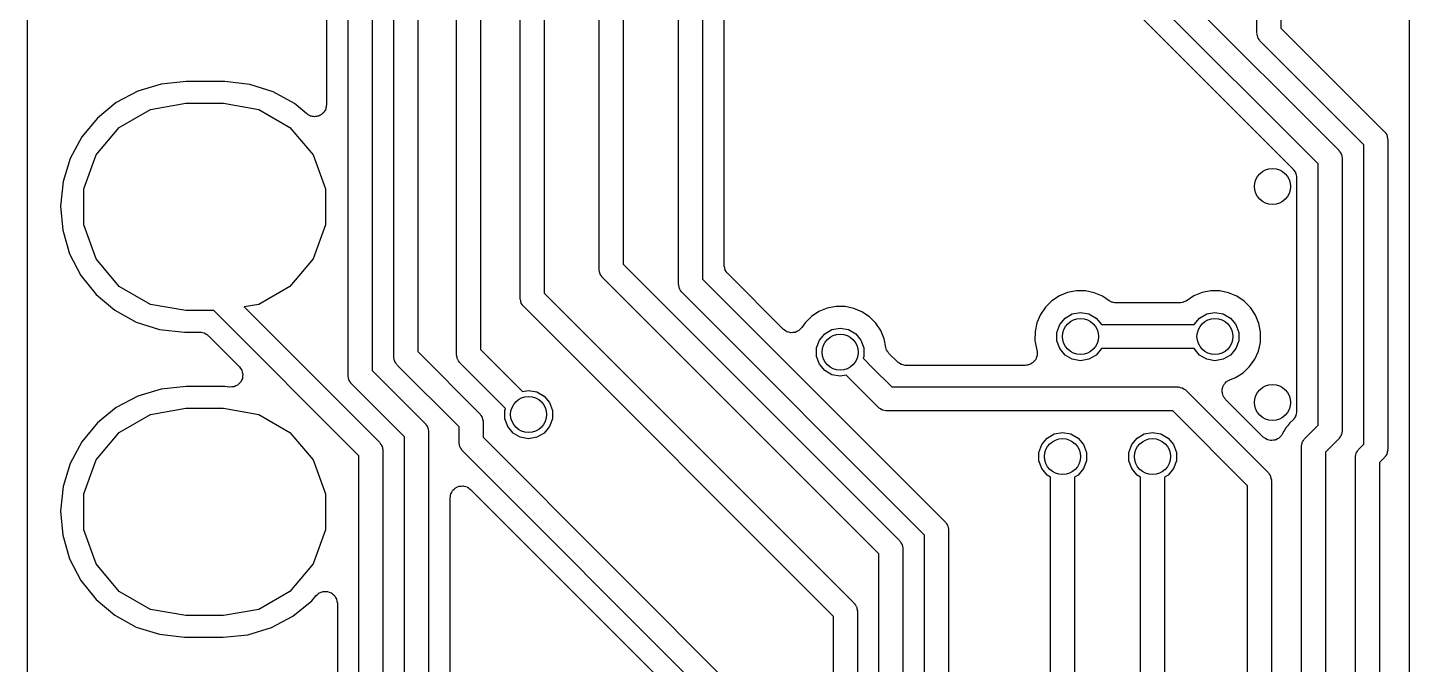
# Model space of a CAD drawing. Extents: x 125.1 to 143.2, y -145.5 to -100.1.
# Drawn here: x 125.08 to 136.59, y -112.98 to -107.68 of the extents above; entities that cross this region are included whole.
import ezdxf

# ---------------------------------------------------------------- set-up
doc = ezdxf.new("R2010")
doc.units = 0
doc.header["$MEASUREMENT"] = 0
doc.layers.add('BLACK', color=7, linetype='CONTINUOUS')

msp = doc.modelspace()

# ---------------------------------------------------------------- linework, layer by layer
at = {"layer": 'Black'}
for p, q in [((125.075, -114.061), (125.075, -100.175)), ((127.746, -110.574), (127.746, -102.006)), ((127.946, -102.048), (127.946, -110.532)), ((128.126, -110.416), (128.126, -102.164)), ((128.326, -102.205), (128.326, -110.375)), ((129.838, -109.688), (129.838, -102.529)), ((130.038, -102.488), (130.038, -109.646)), ((129.38, -103.72), (129.38, -109.889)), ((129.18, -109.93), (129.18, -103.761)), ((130.5, -109.813), (130.5, -103.95)), ((128.65, -110.4), (128.65, -104.071)), ((128.85, -104.071), (128.85, -110.359)), ((130.7, -103.991), (130.7, -109.771)), ((130.88, -109.655), (130.88, -106.037)), ((135.32, -107.722), (135.32, -106.169)), ((135.52, -106.169), (135.52, -107.681)), ((136.59, -108.455), (136.59, -106.169)), ((134.081, -106.779), (136.001, -108.699)), ((135.83, -108.811), (133.969, -106.95)), ((133.924, -107.159), (135.621, -108.856)), ((127.566, -107.481), (127.566, -108.32)), ((135.321, -107.727), (135.32, -107.722)), ((135.32, -107.731), (135.321, -107.727)), ((135.324, -107.744), (135.32, -107.731)), ((135.326, -107.756), (135.324, -107.744)), ((135.328, -107.76), (135.326, -107.756)), ((135.329, -107.764), (135.328, -107.76)), ((135.337, -107.775), (135.329, -107.764)), ((135.343, -107.786), (135.337, -107.775)), ((135.52, -107.681), (136.381, -108.541)), ((135.347, -107.789), (135.343, -107.786)), ((135.349, -107.793), (135.347, -107.789)), ((136.21, -108.654), (135.349, -107.793)), ((125.994, -108.206), (125.814, -108.301)), ((126.189, -108.147), (125.994, -108.206)), ((126.396, -108.126), (126.189, -108.147)), ((126.708, -108.126), (126.396, -108.126)), ((126.719, -108.126), (126.708, -108.126)), ((126.926, -108.15), (126.719, -108.126)), ((127.12, -108.211), (126.926, -108.15)), ((127.298, -108.309), (127.12, -108.211)), ((125.814, -108.301), (125.656, -108.43)), ((126.098, -108.358), (126.394, -108.306)), ((126.394, -108.306), (126.706, -108.306)), ((126.706, -108.306), (127.002, -108.358)), ((127.402, -108.396), (127.298, -108.309)), ((127.56, -108.354), (127.556, -108.362)), ((127.561, -108.345), (127.56, -108.354)), ((127.564, -108.337), (127.561, -108.345)), ((127.566, -108.32), (127.564, -108.328)), ((127.564, -108.328), (127.564, -108.337)), ((125.656, -108.43), (125.527, -108.587)), ((125.839, -108.508), (126.098, -108.358)), ((127.002, -108.358), (127.261, -108.508)), ((127.409, -108.401), (127.402, -108.396)), ((127.416, -108.406), (127.409, -108.401)), ((127.424, -108.409), (127.416, -108.406)), ((127.432, -108.414), (127.424, -108.409)), ((127.44, -108.415), (127.432, -108.414)), ((127.449, -108.418), (127.44, -108.415)), ((127.457, -108.418), (127.449, -108.418)), ((127.466, -108.42), (127.457, -108.418)), ((127.475, -108.418), (127.466, -108.42)), ((127.483, -108.418), (127.475, -108.418)), ((127.492, -108.415), (127.483, -108.418)), ((127.5, -108.414), (127.492, -108.415)), ((127.508, -108.409), (127.5, -108.414)), ((127.516, -108.406), (127.508, -108.409)), ((127.523, -108.401), (127.516, -108.406)), ((127.53, -108.396), (127.523, -108.401)), ((127.536, -108.39), (127.53, -108.396)), ((127.543, -108.384), (127.536, -108.39)), ((127.547, -108.376), (127.543, -108.384)), ((127.553, -108.37), (127.547, -108.376)), ((127.556, -108.362), (127.553, -108.37)), ((136.59, -111.345), (136.59, -108.455)), ((136.59, -108.455), (136.59, -108.455)), ((125.646, -108.738), (125.839, -108.508)), ((127.261, -108.508), (127.454, -108.738)), ((136.381, -108.541), (136.383, -108.545)), ((136.383, -108.545), (136.387, -108.548)), ((136.387, -108.548), (136.393, -108.559)), ((136.393, -108.559), (136.401, -108.57)), ((136.401, -108.57), (136.402, -108.574)), ((136.402, -108.574), (136.404, -108.578)), ((136.404, -108.578), (136.406, -108.591)), ((125.527, -108.587), (125.43, -108.766)), ((136.001, -108.699), (136.003, -108.702)), ((136.21, -111.146), (136.21, -108.654)), ((136.406, -108.591), (136.41, -108.603)), ((136.41, -108.603), (136.409, -108.608)), ((136.409, -108.608), (136.41, -108.612)), ((136.41, -108.612), (136.41, -111.188)), ((125.43, -108.766), (125.37, -108.96)), ((125.543, -109.02), (125.646, -108.738)), ((127.454, -108.738), (127.557, -109.02)), ((135.83, -110.989), (135.83, -108.811)), ((136.003, -108.702), (136.007, -108.705)), ((136.007, -108.705), (136.013, -108.717)), ((136.013, -108.717), (136.021, -108.727)), ((136.021, -108.727), (136.022, -108.732)), ((136.022, -108.732), (136.024, -108.735)), ((136.024, -108.735), (136.026, -108.748)), ((136.026, -108.748), (136.03, -108.761)), ((136.03, -108.761), (136.029, -108.765)), ((136.029, -108.765), (136.03, -108.77)), ((136.03, -108.77), (136.03, -111.03)), ((135.621, -108.856), (135.623, -108.86)), ((135.623, -108.86), (135.627, -108.863)), ((135.627, -108.863), (135.633, -108.874)), ((135.633, -108.874), (135.641, -108.885)), ((135.641, -108.885), (135.642, -108.889)), ((135.642, -108.889), (135.644, -108.893)), ((135.644, -108.893), (135.646, -108.906)), ((135.646, -108.906), (135.65, -108.918)), ((135.65, -108.918), (135.649, -108.923)), ((135.649, -108.923), (135.65, -108.927)), ((135.65, -108.927), (135.65, -110.873)), ((125.37, -108.96), (125.348, -109.163)), ((125.543, -109.32), (125.543, -109.02)), ((127.557, -109.02), (127.557, -109.32)), ((125.348, -109.163), (125.367, -109.365)), ((125.367, -109.365), (125.424, -109.561)), ((125.646, -109.602), (125.543, -109.32)), ((127.557, -109.32), (127.454, -109.602)), ((125.424, -109.561), (125.518, -109.741)), ((125.839, -109.832), (125.646, -109.602)), ((127.454, -109.602), (127.261, -109.832)), ((129.839, -109.692), (129.838, -109.688)), ((129.838, -109.697), (129.839, -109.692)), ((129.842, -109.709), (129.838, -109.697)), ((129.844, -109.722), (129.842, -109.709)), ((129.846, -109.726), (129.844, -109.722)), ((129.847, -109.73), (129.846, -109.726)), ((129.855, -109.741), (129.847, -109.73)), ((130.038, -109.646), (132.341, -111.949)), ((130.881, -109.66), (130.88, -109.655)), ((130.88, -109.664), (130.881, -109.66)), ((130.884, -109.677), (130.88, -109.664)), ((130.886, -109.689), (130.884, -109.677)), ((130.888, -109.693), (130.886, -109.689)), ((130.889, -109.697), (130.888, -109.693)), ((130.897, -109.708), (130.889, -109.697)), ((130.903, -109.719), (130.897, -109.708)), ((130.907, -109.722), (130.903, -109.719)), ((130.909, -109.726), (130.907, -109.722)), ((131.373, -110.19), (130.909, -109.726)), ((125.518, -109.741), (125.646, -109.9)), ((126.098, -109.982), (125.839, -109.832)), ((127.261, -109.832), (127.002, -109.982)), ((129.861, -109.752), (129.855, -109.741)), ((129.865, -109.755), (129.861, -109.752)), ((129.867, -109.759), (129.865, -109.755)), ((132.17, -112.061), (129.867, -109.759)), ((130.501, -109.817), (130.5, -109.813)), ((130.5, -109.821), (130.501, -109.817)), ((130.504, -109.834), (130.5, -109.821)), ((130.506, -109.847), (130.504, -109.834)), ((130.508, -109.851), (130.506, -109.847)), ((130.509, -109.855), (130.508, -109.851)), ((130.7, -109.771), (132.721, -111.792)), ((125.646, -109.9), (125.802, -110.031)), ((129.181, -109.934), (129.18, -109.93)), ((129.18, -109.939), (129.181, -109.934)), ((129.184, -109.951), (129.18, -109.939)), ((129.186, -109.964), (129.184, -109.951)), ((129.188, -109.968), (129.186, -109.964)), ((129.189, -109.972), (129.188, -109.968)), ((129.38, -109.889), (131.961, -112.469)), ((130.517, -109.866), (130.509, -109.855)), ((130.523, -109.877), (130.517, -109.866)), ((130.527, -109.88), (130.523, -109.877)), ((130.529, -109.883), (130.527, -109.88)), ((132.55, -111.904), (130.529, -109.883)), ((133.611, -109.952), (133.557, -110.005)), ((133.673, -109.912), (133.611, -109.952)), ((133.742, -109.884), (133.673, -109.912)), ((133.815, -109.87), (133.742, -109.884)), ((133.89, -109.87), (133.815, -109.87)), ((133.963, -109.885), (133.89, -109.87)), ((134.032, -109.914), (133.963, -109.885)), ((134.089, -109.953), (134.032, -109.914)), ((134.1, -109.958), (134.089, -109.953)), ((134.111, -109.964), (134.1, -109.958)), ((134.116, -109.965), (134.111, -109.964)), ((134.121, -109.967), (134.116, -109.965)), ((134.133, -109.968), (134.121, -109.967)), ((134.145, -109.97), (134.133, -109.968)), ((134.685, -109.968), (134.674, -109.97)), ((134.697, -109.967), (134.685, -109.968)), ((134.702, -109.965), (134.697, -109.967)), ((134.708, -109.964), (134.702, -109.965)), ((134.718, -109.958), (134.708, -109.964)), ((134.729, -109.954), (134.718, -109.958)), ((134.793, -109.912), (134.729, -109.954)), ((134.862, -109.884), (134.793, -109.912)), ((134.935, -109.87), (134.862, -109.884)), ((135.01, -109.87), (134.935, -109.87)), ((135.083, -109.885), (135.01, -109.87)), ((135.152, -109.914), (135.083, -109.885)), ((135.213, -109.956), (135.152, -109.914)), ((135.266, -110.009), (135.213, -109.956)), ((125.802, -110.031), (125.98, -110.129)), ((126.394, -110.034), (126.098, -109.982)), ((126.627, -110.034), (126.394, -110.034)), ((127.836, -111.243), (126.627, -110.034)), ((127.002, -109.982), (126.879, -110.003)), ((126.879, -110.003), (128.007, -111.131)), ((129.197, -109.983), (129.189, -109.972)), ((129.203, -109.994), (129.197, -109.983)), ((129.207, -109.997), (129.203, -109.994)), ((129.209, -110.001), (129.207, -109.997)), ((131.79, -112.581), (129.209, -110.001)), ((131.607, -110.083), (131.554, -110.135)), ((131.67, -110.042), (131.607, -110.083)), ((131.739, -110.014), (131.67, -110.042)), ((131.812, -110), (131.739, -110.014)), ((131.887, -110.001), (131.812, -110)), ((131.96, -110.016), (131.887, -110.001)), ((132.028, -110.044), (131.96, -110.016)), ((132.09, -110.086), (132.028, -110.044)), ((133.515, -110.066), (133.486, -110.135)), ((133.557, -110.005), (133.515, -110.066)), ((133.721, -110.096), (133.781, -110.061)), ((133.781, -110.061), (133.85, -110.049)), ((133.85, -110.049), (133.919, -110.061)), ((133.919, -110.061), (133.979, -110.096)), ((134.674, -109.97), (134.145, -109.97)), ((134.841, -110.096), (134.901, -110.061)), ((134.901, -110.061), (134.97, -110.049)), ((134.97, -110.049), (135.039, -110.061)), ((135.039, -110.061), (135.099, -110.096)), ((135.307, -110.071), (135.266, -110.009)), ((135.336, -110.14), (135.307, -110.071)), ((125.98, -110.129), (126.174, -110.19)), ((126.174, -110.19), (126.381, -110.214)), ((131.374, -110.19), (131.373, -110.19)), ((131.388, -110.2), (131.374, -110.19)), ((131.374, -110.19), (131.374, -110.19)), ((131.514, -110.188), (131.502, -110.2)), ((131.526, -110.176), (131.514, -110.188)), ((131.554, -110.135), (131.526, -110.175)), ((131.526, -110.175), (131.526, -110.176)), ((131.526, -110.176), (131.526, -110.176)), ((131.718, -110.227), (131.778, -110.192)), ((131.778, -110.192), (131.847, -110.18)), ((131.847, -110.18), (131.915, -110.192)), ((131.915, -110.192), (131.976, -110.227)), ((132.143, -110.139), (132.09, -110.086)), ((132.184, -110.201), (132.143, -110.139)), ((133.486, -110.135), (133.471, -110.207)), ((133.652, -110.215), (133.676, -110.15)), ((133.676, -110.15), (133.721, -110.096)), ((133.979, -110.096), (134.024, -110.15)), ((134.024, -110.15), (134.024, -110.15)), ((134.024, -110.15), (134.796, -110.15)), ((134.796, -110.15), (134.841, -110.096)), ((134.796, -110.15), (134.796, -110.15)), ((135.099, -110.096), (135.144, -110.15)), ((135.144, -110.15), (135.168, -110.215)), ((135.35, -110.212), (135.336, -110.14)), ((126.381, -110.214), (126.392, -110.214)), ((126.392, -110.214), (126.511, -110.214)), ((126.511, -110.214), (126.515, -110.214)), ((126.515, -110.214), (126.52, -110.214)), ((126.52, -110.214), (126.532, -110.217)), ((126.532, -110.217), (126.545, -110.22)), ((126.545, -110.22), (126.549, -110.222)), ((126.549, -110.222), (126.553, -110.223)), ((126.553, -110.223), (126.564, -110.23)), ((126.564, -110.23), (126.575, -110.237)), ((126.575, -110.237), (126.578, -110.24)), ((126.578, -110.24), (126.582, -110.243)), ((126.582, -110.243), (126.84, -110.501)), ((131.402, -110.21), (131.388, -110.2)), ((131.419, -110.214), (131.402, -110.21)), ((131.402, -110.21), (131.402, -110.21)), ((131.402, -110.21), (131.402, -110.21)), ((131.435, -110.219), (131.419, -110.214)), ((131.436, -110.219), (131.435, -110.219)), ((131.453, -110.217), (131.436, -110.219)), ((131.436, -110.219), (131.436, -110.219)), ((131.47, -110.216), (131.453, -110.217)), ((131.471, -110.215), (131.47, -110.215)), ((131.47, -110.215), (131.47, -110.216)), ((131.486, -110.208), (131.471, -110.215)), ((131.501, -110.201), (131.486, -110.208)), ((131.502, -110.201), (131.501, -110.201)), ((131.502, -110.2), (131.502, -110.201)), ((131.649, -110.345), (131.673, -110.28)), ((131.673, -110.28), (131.718, -110.227)), ((131.976, -110.227), (132.02, -110.28)), ((132.02, -110.28), (132.044, -110.345)), ((132.212, -110.27), (132.184, -110.201)), ((132.226, -110.34), (132.212, -110.27)), ((133.471, -110.207), (133.469, -110.282)), ((133.469, -110.282), (133.485, -110.364)), ((133.652, -110.285), (133.652, -110.215)), ((133.676, -110.35), (133.652, -110.285)), ((135.168, -110.285), (135.144, -110.35)), ((135.168, -110.215), (135.168, -110.285)), ((135.332, -110.371), (135.349, -110.299)), ((135.349, -110.299), (135.35, -110.212)), ((128.127, -110.421), (128.126, -110.416)), ((128.126, -110.425), (128.127, -110.421)), ((128.13, -110.438), (128.126, -110.425)), ((128.326, -110.375), (128.841, -110.89)), ((128.651, -110.404), (128.65, -110.4)), ((128.65, -110.409), (128.651, -110.404)), ((128.654, -110.421), (128.65, -110.409)), ((128.656, -110.434), (128.654, -110.421)), ((128.85, -110.359), (129.2, -110.708)), ((131.649, -110.415), (131.649, -110.345)), ((131.673, -110.481), (131.649, -110.415)), ((132.044, -110.415), (132.039, -110.431)), ((132.044, -110.345), (132.044, -110.415)), ((132.23, -110.351), (132.226, -110.34)), ((132.233, -110.363), (132.23, -110.351)), ((132.237, -110.367), (132.233, -110.363)), ((132.239, -110.372), (132.237, -110.367)), ((132.246, -110.381), (132.239, -110.372)), ((132.253, -110.391), (132.246, -110.381)), ((132.323, -110.461), (132.253, -110.391)), ((133.484, -110.422), (133.479, -110.43)), ((133.485, -110.414), (133.484, -110.422)), ((133.485, -110.364), (133.488, -110.373)), ((133.488, -110.407), (133.485, -110.414)), ((133.488, -110.373), (133.488, -110.38)), ((133.488, -110.38), (133.489, -110.387)), ((133.489, -110.387), (133.488, -110.397)), ((133.488, -110.397), (133.488, -110.407)), ((133.721, -110.404), (133.676, -110.35)), ((133.781, -110.439), (133.721, -110.404)), ((133.979, -110.404), (133.919, -110.439)), ((134.024, -110.35), (133.979, -110.404)), ((134.796, -110.35), (134.024, -110.35)), ((134.024, -110.35), (134.024, -110.35)), ((134.841, -110.404), (134.796, -110.35)), ((134.796, -110.35), (134.796, -110.35)), ((134.901, -110.439), (134.841, -110.404)), ((135.099, -110.404), (135.039, -110.439)), ((135.144, -110.35), (135.099, -110.404)), ((135.302, -110.439), (135.332, -110.371)), ((126.84, -110.501), (126.84, -110.502)), ((126.84, -110.502), (126.841, -110.503)), ((126.841, -110.503), (126.85, -110.516)), ((126.85, -110.516), (126.859, -110.529)), ((126.859, -110.529), (126.86, -110.53)), ((126.86, -110.53), (126.86, -110.531)), ((126.86, -110.531), (126.864, -110.547)), ((127.946, -110.532), (128.387, -110.973)), ((128.132, -110.451), (128.13, -110.438)), ((128.134, -110.454), (128.132, -110.451)), ((128.135, -110.459), (128.134, -110.454)), ((128.143, -110.469), (128.135, -110.459)), ((128.149, -110.481), (128.143, -110.469)), ((128.153, -110.484), (128.149, -110.481)), ((128.155, -110.487), (128.153, -110.484)), ((128.67, -111.002), (128.155, -110.487)), ((128.658, -110.438), (128.656, -110.434)), ((128.659, -110.442), (128.658, -110.438)), ((128.667, -110.453), (128.659, -110.442)), ((128.673, -110.464), (128.667, -110.453)), ((128.677, -110.467), (128.673, -110.464)), ((128.679, -110.471), (128.677, -110.467)), ((129.058, -110.849), (128.679, -110.471)), ((131.718, -110.534), (131.673, -110.481)), ((131.778, -110.569), (131.718, -110.534)), ((132.039, -110.431), (132.117, -110.51)), ((132.117, -110.51), (132.117, -110.51)), ((132.117, -110.51), (132.278, -110.67)), ((132.327, -110.463), (132.323, -110.461)), ((132.329, -110.467), (132.327, -110.463)), ((132.341, -110.473), (132.329, -110.467)), ((132.351, -110.481), (132.341, -110.473)), ((132.356, -110.482), (132.351, -110.481)), ((132.359, -110.484), (132.356, -110.482)), ((132.372, -110.486), (132.359, -110.484)), ((132.385, -110.49), (132.372, -110.486)), ((132.389, -110.489), (132.385, -110.49)), ((132.394, -110.49), (132.389, -110.489)), ((133.389, -110.49), (132.394, -110.49)), ((133.399, -110.488), (133.389, -110.49)), ((133.409, -110.488), (133.399, -110.488)), ((133.416, -110.485), (133.409, -110.488)), ((133.423, -110.484), (133.416, -110.485)), ((133.432, -110.479), (133.423, -110.484)), ((133.442, -110.475), (133.432, -110.479)), ((133.447, -110.47), (133.442, -110.475)), ((133.453, -110.467), (133.447, -110.47)), ((133.46, -110.459), (133.453, -110.467)), ((133.468, -110.452), (133.46, -110.459)), ((133.471, -110.446), (133.468, -110.452)), ((133.476, -110.44), (133.471, -110.446)), ((133.479, -110.43), (133.476, -110.44)), ((133.85, -110.451), (133.781, -110.439)), ((133.919, -110.439), (133.85, -110.451)), ((134.97, -110.451), (134.901, -110.439)), ((135.039, -110.439), (134.97, -110.451)), ((135.205, -110.551), (135.259, -110.5)), ((135.259, -110.5), (135.302, -110.439)), ((126.824, -110.655), (126.809, -110.661)), ((126.825, -110.654), (126.824, -110.655)), ((126.826, -110.653), (126.825, -110.654)), ((126.838, -110.642), (126.826, -110.653)), ((126.849, -110.631), (126.838, -110.642)), ((126.85, -110.63), (126.849, -110.631)), ((126.851, -110.629), (126.85, -110.63)), ((126.858, -110.614), (126.851, -110.629)), ((126.865, -110.6), (126.858, -110.614)), ((126.864, -110.547), (126.868, -110.563)), ((126.867, -110.581), (126.865, -110.597)), ((126.865, -110.597), (126.865, -110.598)), ((126.865, -110.598), (126.865, -110.6)), ((126.869, -110.565), (126.867, -110.581)), ((126.868, -110.563), (126.868, -110.564)), ((126.868, -110.564), (126.869, -110.565)), ((127.747, -110.578), (127.746, -110.574)), ((127.746, -110.583), (127.747, -110.578)), ((127.75, -110.595), (127.746, -110.583)), ((127.752, -110.608), (127.75, -110.595)), ((127.754, -110.612), (127.752, -110.608)), ((127.755, -110.616), (127.754, -110.612)), ((127.763, -110.627), (127.755, -110.616)), ((127.769, -110.638), (127.763, -110.627)), ((127.773, -110.641), (127.769, -110.638)), ((127.775, -110.645), (127.773, -110.641)), ((128.216, -111.085), (127.775, -110.645)), ((131.847, -110.581), (131.778, -110.569)), ((131.897, -110.572), (131.847, -110.581)), ((131.976, -110.651), (131.897, -110.572)), ((132.166, -110.841), (131.976, -110.651)), ((131.976, -110.651), (131.976, -110.651)), ((135.038, -110.666), (135.042, -110.655)), ((135.042, -110.655), (135.046, -110.65)), ((135.046, -110.65), (135.048, -110.645)), ((135.048, -110.645), (135.056, -110.637)), ((135.056, -110.637), (135.064, -110.628)), ((135.064, -110.628), (135.069, -110.625)), ((135.069, -110.625), (135.072, -110.621)), ((135.072, -110.621), (135.083, -110.616)), ((135.083, -110.616), (135.094, -110.61)), ((135.094, -110.61), (135.142, -110.591)), ((135.142, -110.591), (135.205, -110.551)), ((125.994, -110.746), (125.814, -110.841)), ((126.189, -110.687), (125.994, -110.746)), ((126.396, -110.666), (126.189, -110.687)), ((126.708, -110.666), (126.396, -110.666)), ((126.719, -110.666), (126.708, -110.666)), ((126.758, -110.671), (126.719, -110.666)), ((126.759, -110.671), (126.758, -110.671)), ((126.76, -110.671), (126.759, -110.671)), ((126.776, -110.67), (126.76, -110.671)), ((126.792, -110.669), (126.776, -110.67)), ((126.793, -110.668), (126.792, -110.669)), ((126.795, -110.668), (126.793, -110.668)), ((126.809, -110.661), (126.795, -110.668)), ((129.2, -110.708), (129.25, -110.699)), ((129.25, -110.699), (129.319, -110.711)), ((129.319, -110.711), (129.379, -110.746)), ((129.379, -110.746), (129.424, -110.8)), ((132.278, -110.67), (134.66, -110.67)), ((134.66, -110.67), (134.664, -110.671)), ((134.664, -110.671), (134.668, -110.67)), ((134.668, -110.67), (134.681, -110.674)), ((134.681, -110.674), (134.694, -110.676)), ((134.694, -110.676), (134.698, -110.678)), ((134.698, -110.678), (134.702, -110.679)), ((134.702, -110.679), (134.713, -110.687)), ((134.713, -110.687), (134.724, -110.693)), ((134.724, -110.693), (134.727, -110.697)), ((134.727, -110.697), (134.73, -110.699)), ((134.73, -110.699), (135.411, -111.38)), ((135.03, -110.712), (135.031, -110.7)), ((135.032, -110.717), (135.03, -110.712)), ((135.031, -110.688), (135.033, -110.682)), ((135.031, -110.7), (135.031, -110.688)), ((135.032, -110.722), (135.032, -110.717)), ((135.036, -110.734), (135.032, -110.722)), ((135.033, -110.677), (135.038, -110.666)), ((135.033, -110.682), (135.033, -110.677)), ((135.039, -110.745), (135.036, -110.734)), ((135.042, -110.75), (135.039, -110.745)), ((135.044, -110.755), (135.042, -110.75)), ((135.052, -110.764), (135.044, -110.755)), ((135.059, -110.774), (135.052, -110.764)), ((135.372, -111.087), (135.059, -110.774)), ((125.814, -110.841), (125.656, -110.97)), ((126.098, -110.898), (126.394, -110.846)), ((126.394, -110.846), (126.706, -110.846)), ((126.706, -110.846), (127.002, -110.898)), ((129.052, -110.865), (129.058, -110.849)), ((129.052, -110.935), (129.052, -110.865)), ((129.424, -110.8), (129.448, -110.865)), ((129.448, -110.865), (129.448, -110.935)), ((132.169, -110.843), (132.166, -110.841)), ((132.172, -110.847), (132.169, -110.843)), ((132.183, -110.853), (132.172, -110.847)), ((132.194, -110.861), (132.183, -110.853)), ((132.198, -110.862), (132.194, -110.861)), ((132.202, -110.864), (132.198, -110.862)), ((132.215, -110.866), (132.202, -110.864)), ((132.228, -110.87), (132.215, -110.866)), ((132.232, -110.869), (132.228, -110.87)), ((132.236, -110.87), (132.232, -110.869)), ((134.618, -110.87), (132.236, -110.87)), ((135.24, -111.492), (134.618, -110.87)), ((135.65, -110.882), (135.646, -110.894)), ((135.65, -110.873), (135.649, -110.877)), ((135.649, -110.877), (135.65, -110.882)), ((125.656, -110.97), (125.527, -111.127)), ((125.839, -111.048), (126.098, -110.898)), ((127.002, -110.898), (127.261, -111.048)), ((128.387, -110.973), (128.389, -110.977)), ((128.389, -110.977), (128.393, -110.98)), ((128.393, -110.98), (128.399, -110.991)), ((128.399, -110.991), (128.407, -111.002)), ((128.407, -111.002), (128.408, -111.006)), ((128.67, -111.13), (128.67, -111.002)), ((128.841, -110.89), (128.843, -110.893)), ((128.843, -110.893), (128.847, -110.896)), ((128.847, -110.896), (128.853, -110.907)), ((128.853, -110.907), (128.861, -110.918)), ((128.861, -110.918), (128.862, -110.922)), ((128.862, -110.922), (128.864, -110.926)), ((128.864, -110.926), (128.866, -110.939)), ((128.866, -110.939), (128.87, -110.952)), ((128.87, -110.952), (128.869, -110.956)), ((128.869, -110.956), (128.87, -110.96)), ((128.87, -110.96), (128.87, -111.089)), ((129.076, -111), (129.052, -110.935)), ((129.121, -111.054), (129.076, -111)), ((129.424, -111), (129.379, -111.054)), ((129.448, -110.935), (129.424, -111)), ((135.576, -110.993), (135.558, -111.014)), ((135.595, -110.969), (135.576, -110.992)), ((135.576, -110.992), (135.576, -110.993)), ((135.576, -110.993), (135.576, -110.993)), ((135.621, -110.944), (135.595, -110.969)), ((135.623, -110.94), (135.621, -110.944)), ((135.627, -110.937), (135.623, -110.94)), ((135.633, -110.926), (135.627, -110.937)), ((135.641, -110.915), (135.633, -110.926)), ((135.642, -110.911), (135.641, -110.915)), ((135.644, -110.907), (135.642, -110.911)), ((135.646, -110.894), (135.644, -110.907)), ((135.719, -111.1), (135.83, -110.989)), ((125.646, -111.278), (125.839, -111.048)), ((127.261, -111.048), (127.454, -111.278)), ((128.216, -118.429), (128.216, -111.085)), ((128.408, -111.006), (128.41, -111.01)), ((128.41, -111.01), (128.412, -111.023)), ((128.412, -111.023), (128.416, -111.035)), ((128.416, -111.035), (128.415, -111.04)), ((128.415, -111.04), (128.416, -111.044)), ((128.416, -111.044), (128.416, -118.387)), ((128.87, -111.089), (131.581, -113.8)), ((129.181, -111.089), (129.121, -111.054)), ((129.25, -111.101), (129.181, -111.089)), ((129.319, -111.089), (129.25, -111.101)), ((129.379, -111.054), (129.319, -111.089)), ((133.526, -111.15), (133.571, -111.096)), ((133.571, -111.096), (133.631, -111.061)), ((133.631, -111.061), (133.7, -111.049)), ((133.7, -111.049), (133.769, -111.061)), ((133.769, -111.061), (133.829, -111.096)), ((133.829, -111.096), (133.874, -111.15)), ((134.276, -111.15), (134.321, -111.096)), ((134.321, -111.096), (134.381, -111.061)), ((134.381, -111.061), (134.45, -111.049)), ((134.45, -111.049), (134.519, -111.061)), ((134.519, -111.061), (134.579, -111.096)), ((134.579, -111.096), (134.624, -111.15)), ((135.377, -111.09), (135.372, -111.087)), ((135.381, -111.094), (135.377, -111.09)), ((135.391, -111.1), (135.381, -111.094)), ((135.401, -111.107), (135.391, -111.1)), ((135.406, -111.108), (135.401, -111.107)), ((135.411, -111.111), (135.406, -111.108)), ((135.423, -111.113), (135.411, -111.111)), ((135.434, -111.116), (135.423, -111.113)), ((135.44, -111.115), (135.434, -111.116)), ((135.445, -111.116), (135.44, -111.115)), ((135.457, -111.114), (135.445, -111.116)), ((135.469, -111.113), (135.457, -111.114)), ((135.474, -111.11), (135.469, -111.113)), ((135.479, -111.109), (135.474, -111.11)), ((135.49, -111.103), (135.479, -111.109)), ((135.501, -111.098), (135.49, -111.103)), ((135.504, -111.094), (135.501, -111.098)), ((135.509, -111.091), (135.504, -111.094)), ((135.517, -111.082), (135.509, -111.091)), ((135.525, -111.074), (135.517, -111.082)), ((135.527, -111.069), (135.525, -111.074)), ((135.531, -111.064), (135.527, -111.069)), ((135.545, -111.038), (135.531, -111.064)), ((135.546, -111.037), (135.545, -111.038)), ((135.545, -111.038), (135.545, -111.038)), ((135.558, -111.014), (135.546, -111.037)), ((135.699, -111.128), (135.707, -111.117)), ((135.707, -111.117), (135.713, -111.106)), ((135.713, -111.106), (135.717, -111.103)), ((135.717, -111.103), (135.719, -111.1)), ((136.001, -111.101), (135.89, -111.212)), ((136.003, -111.098), (136.001, -111.101)), ((136.007, -111.095), (136.003, -111.098)), ((136.013, -111.083), (136.007, -111.095)), ((136.021, -111.073), (136.013, -111.083)), ((136.022, -111.068), (136.021, -111.073)), ((136.024, -111.065), (136.022, -111.068)), ((136.026, -111.052), (136.024, -111.065)), ((136.03, -111.039), (136.026, -111.052)), ((136.03, -111.03), (136.029, -111.035)), ((136.029, -111.035), (136.03, -111.039)), ((125.527, -111.127), (125.43, -111.306)), ((128.007, -111.131), (128.009, -111.134)), ((128.009, -111.134), (128.013, -111.137)), ((128.013, -111.137), (128.019, -111.148)), ((128.019, -111.148), (128.027, -111.159)), ((128.027, -111.159), (128.028, -111.163)), ((128.028, -111.163), (128.03, -111.167)), ((128.03, -111.167), (128.032, -111.18)), ((128.032, -111.18), (128.036, -111.193)), ((128.036, -111.193), (128.035, -111.197)), ((128.035, -111.197), (128.036, -111.201)), ((128.036, -111.201), (128.036, -128.195)), ((128.671, -111.135), (128.67, -111.13)), ((128.67, -111.139), (128.671, -111.135)), ((128.674, -111.152), (128.67, -111.139)), ((128.676, -111.165), (128.674, -111.152)), ((128.678, -111.168), (128.676, -111.165)), ((128.679, -111.173), (128.678, -111.168)), ((128.687, -111.183), (128.679, -111.173)), ((128.693, -111.195), (128.687, -111.183)), ((128.697, -111.198), (128.693, -111.195)), ((128.699, -111.201), (128.697, -111.198)), ((131.41, -113.912), (128.699, -111.201)), ((133.502, -111.215), (133.526, -111.15)), ((133.502, -111.285), (133.502, -111.215)), ((133.874, -111.15), (133.898, -111.215)), ((133.898, -111.215), (133.898, -111.285)), ((134.252, -111.215), (134.276, -111.15)), ((134.252, -111.285), (134.252, -111.215)), ((134.624, -111.15), (134.648, -111.215)), ((134.648, -111.215), (134.648, -111.285)), ((135.69, -111.162), (135.694, -111.149)), ((135.691, -111.166), (135.69, -111.162)), ((135.69, -111.17), (135.691, -111.166)), ((135.69, -119.432), (135.69, -111.17)), ((135.694, -111.149), (135.696, -111.136)), ((135.696, -111.136), (135.698, -111.132)), ((135.698, -111.132), (135.699, -111.128)), ((135.89, -111.212), (135.89, -119.474)), ((136.144, -111.236), (136.146, -111.224)), ((136.146, -111.224), (136.148, -111.22)), ((136.148, -111.22), (136.149, -111.216)), ((136.149, -111.216), (136.157, -111.205)), ((136.157, -111.205), (136.163, -111.194)), ((136.163, -111.194), (136.167, -111.191)), ((136.167, -111.191), (136.169, -111.187)), ((136.169, -111.187), (136.21, -111.146)), ((136.401, -111.23), (136.393, -111.241)), ((136.402, -111.226), (136.401, -111.23)), ((136.404, -111.222), (136.402, -111.226)), ((136.406, -111.209), (136.404, -111.222)), ((136.41, -111.197), (136.406, -111.209)), ((136.41, -111.188), (136.409, -111.192)), ((136.409, -111.192), (136.41, -111.197)), ((125.43, -111.306), (125.37, -111.5)), ((125.543, -111.56), (125.646, -111.278)), ((127.454, -111.278), (127.557, -111.56)), ((127.836, -128.236), (127.836, -111.243)), ((133.526, -111.35), (133.502, -111.285)), ((133.571, -111.404), (133.526, -111.35)), ((133.874, -111.35), (133.829, -111.404)), ((133.898, -111.285), (133.874, -111.35)), ((134.276, -111.35), (134.252, -111.285)), ((134.321, -111.404), (134.276, -111.35)), ((134.624, -111.35), (134.579, -111.404)), ((134.648, -111.285), (134.624, -111.35)), ((136.14, -111.249), (136.144, -111.236)), ((136.141, -111.253), (136.14, -111.249)), ((136.14, -111.258), (136.141, -111.253)), ((136.14, -119.583), (136.14, -111.258)), ((136.381, -111.259), (136.34, -111.299)), ((136.34, -111.299), (136.34, -119.624)), ((136.383, -111.255), (136.381, -111.259)), ((136.387, -111.252), (136.383, -111.255)), ((136.393, -111.241), (136.387, -111.252)), ((136.59, -119.811), (136.59, -111.345)), ((136.59, -111.345), (136.59, -111.345)), ((133.6, -111.421), (133.571, -111.404)), ((133.6, -116.165), (133.6, -111.421)), ((133.829, -111.404), (133.8, -111.421)), ((133.8, -111.421), (133.8, -116.206)), ((134.35, -111.421), (134.321, -111.404)), ((134.35, -119.172), (134.35, -111.421)), ((134.579, -111.404), (134.55, -111.421)), ((134.55, -111.421), (134.55, -119.214)), ((135.411, -111.38), (135.413, -111.383)), ((135.413, -111.383), (135.417, -111.386)), ((135.417, -111.386), (135.423, -111.397)), ((135.423, -111.397), (135.431, -111.408)), ((135.431, -111.408), (135.432, -111.412)), ((135.432, -111.412), (135.434, -111.416)), ((135.434, -111.416), (135.436, -111.429)), ((135.436, -111.429), (135.44, -111.442)), ((135.44, -111.442), (135.439, -111.446)), ((135.439, -111.446), (135.44, -111.45)), ((135.44, -111.45), (135.44, -118.96)), ((125.37, -111.5), (125.348, -111.703)), ((125.543, -111.86), (125.543, -111.56)), ((127.557, -111.56), (127.557, -111.86)), ((128.598, -111.581), (128.599, -111.568)), ((128.599, -111.568), (128.601, -111.564)), ((128.601, -111.564), (128.602, -111.56)), ((128.602, -111.56), (128.609, -111.548)), ((128.609, -111.548), (128.614, -111.537)), ((128.614, -111.537), (128.617, -111.533)), ((128.617, -111.533), (128.619, -111.53)), ((128.619, -111.53), (128.629, -111.521)), ((128.629, -111.521), (128.639, -111.512)), ((128.639, -111.512), (128.643, -111.51)), ((128.643, -111.51), (128.646, -111.507)), ((128.646, -111.507), (128.658, -111.503)), ((128.658, -111.503), (128.67, -111.497)), ((128.67, -111.497), (128.675, -111.497)), ((128.675, -111.497), (128.679, -111.495)), ((128.679, -111.495), (128.692, -111.495)), ((128.692, -111.495), (128.705, -111.494)), ((128.705, -111.494), (128.709, -111.495)), ((128.709, -111.495), (128.713, -111.495)), ((128.713, -111.495), (128.726, -111.5)), ((128.726, -111.5), (128.738, -111.503)), ((128.738, -111.503), (128.742, -111.506)), ((128.742, -111.506), (128.746, -111.507)), ((128.746, -111.507), (128.756, -111.516)), ((128.756, -111.516), (128.767, -111.523)), ((128.767, -111.523), (131.201, -113.957)), ((135.24, -118.919), (135.24, -111.492)), ((128.596, -111.594), (128.598, -111.581)), ((128.596, -117.545), (128.596, -111.594)), ((125.348, -111.703), (125.367, -111.905)), ((132.721, -111.792), (132.723, -111.796)), ((132.723, -111.796), (132.727, -111.798)), ((132.727, -111.798), (132.733, -111.81)), ((132.733, -111.81), (132.741, -111.82)), ((125.367, -111.905), (125.424, -112.101)), ((125.646, -112.142), (125.543, -111.86)), ((127.557, -111.86), (127.454, -112.142)), ((132.55, -116.677), (132.55, -111.904)), ((132.741, -111.82), (132.742, -111.825)), ((132.742, -111.825), (132.744, -111.828)), ((132.744, -111.828), (132.746, -111.841)), ((132.746, -111.841), (132.75, -111.854)), ((132.75, -111.854), (132.749, -111.858)), ((132.749, -111.858), (132.75, -111.863)), ((132.75, -111.863), (132.75, -116.719)), ((132.341, -111.949), (132.343, -111.953)), ((132.343, -111.953), (132.347, -111.956)), ((132.347, -111.956), (132.353, -111.967)), ((132.353, -111.967), (132.361, -111.978)), ((132.361, -111.978), (132.362, -111.982)), ((132.362, -111.982), (132.364, -111.986)), ((132.364, -111.986), (132.366, -111.999)), ((132.366, -111.999), (132.37, -112.011)), ((132.37, -112.011), (132.369, -112.016)), ((132.369, -112.016), (132.37, -112.02)), ((132.37, -112.02), (132.37, -116.561)), ((125.424, -112.101), (125.518, -112.281)), ((125.839, -112.372), (125.646, -112.142)), ((127.454, -112.142), (127.261, -112.372)), ((132.17, -116.52), (132.17, -112.061)), ((125.518, -112.281), (125.646, -112.44)), ((126.098, -112.522), (125.839, -112.372)), ((127.261, -112.372), (127.002, -112.522)), ((127.493, -112.396), (127.505, -112.385)), ((127.505, -112.385), (127.506, -112.385)), ((127.506, -112.385), (127.522, -112.379)), ((127.506, -112.385), (127.506, -112.385)), ((127.522, -112.379), (127.538, -112.373)), ((127.538, -112.373), (127.538, -112.373)), ((127.538, -112.373), (127.539, -112.373)), ((127.539, -112.373), (127.556, -112.373)), ((127.556, -112.373), (127.573, -112.373)), ((127.573, -112.373), (127.573, -112.373)), ((127.573, -112.373), (127.573, -112.373)), ((127.573, -112.373), (127.589, -112.379)), ((127.589, -112.379), (127.605, -112.384)), ((127.605, -112.384), (127.606, -112.385)), ((127.606, -112.385), (127.606, -112.385)), ((127.606, -112.385), (127.619, -112.396)), ((125.646, -112.44), (125.802, -112.571)), ((127.286, -112.579), (127.444, -112.45)), ((127.444, -112.45), (127.479, -112.407)), ((127.479, -112.407), (127.493, -112.396)), ((127.479, -112.407), (127.479, -112.407)), ((127.479, -112.407), (127.479, -112.407)), ((127.619, -112.396), (127.632, -112.406)), ((127.632, -112.406), (127.632, -112.407)), ((127.632, -112.407), (127.633, -112.407)), ((127.633, -112.407), (127.641, -112.422)), ((127.641, -112.422), (127.65, -112.436)), ((127.65, -112.436), (127.65, -112.437)), ((127.65, -112.437), (127.65, -112.437)), ((127.65, -112.437), (127.653, -112.454)), ((127.653, -112.454), (127.656, -112.471)), ((127.656, -112.471), (127.656, -112.471)), ((127.656, -112.471), (127.656, -112.471)), ((127.656, -112.471), (127.656, -113.495)), ((131.961, -112.469), (131.963, -112.473)), ((131.963, -112.473), (131.967, -112.476)), ((131.967, -112.476), (131.973, -112.487)), ((131.973, -112.487), (131.981, -112.498)), ((131.981, -112.498), (131.982, -112.502)), ((125.802, -112.571), (125.98, -112.669)), ((126.394, -112.574), (126.098, -112.522)), ((126.706, -112.574), (126.394, -112.574)), ((127.002, -112.522), (126.706, -112.574)), ((127.106, -112.674), (127.286, -112.579)), ((131.79, -116.362), (131.79, -112.581)), ((131.982, -112.502), (131.984, -112.506)), ((131.984, -112.506), (131.986, -112.519)), ((131.986, -112.519), (131.99, -112.531)), ((131.99, -112.531), (131.989, -112.536)), ((131.989, -112.536), (131.99, -112.54)), ((131.99, -112.54), (131.99, -116.404)), ((125.98, -112.669), (126.174, -112.73)), ((126.174, -112.73), (126.381, -112.754)), ((126.911, -112.733), (127.106, -112.674)), ((126.381, -112.754), (126.392, -112.754)), ((126.392, -112.754), (126.704, -112.754)), ((126.704, -112.754), (126.911, -112.733))]:
    msp.add_line(p, q, dxfattribs=at)
for centre in [(135.45, -109), (133.85, -110.25), (134.97, -110.25), (131.847, -110.38), (135.45, -110.8), (129.25, -110.9), (133.7, -111.25), (134.45, -111.25)]:
    msp.add_circle(centre, 0.15, dxfattribs=at)

doc.saveas('drawing.dxf')
